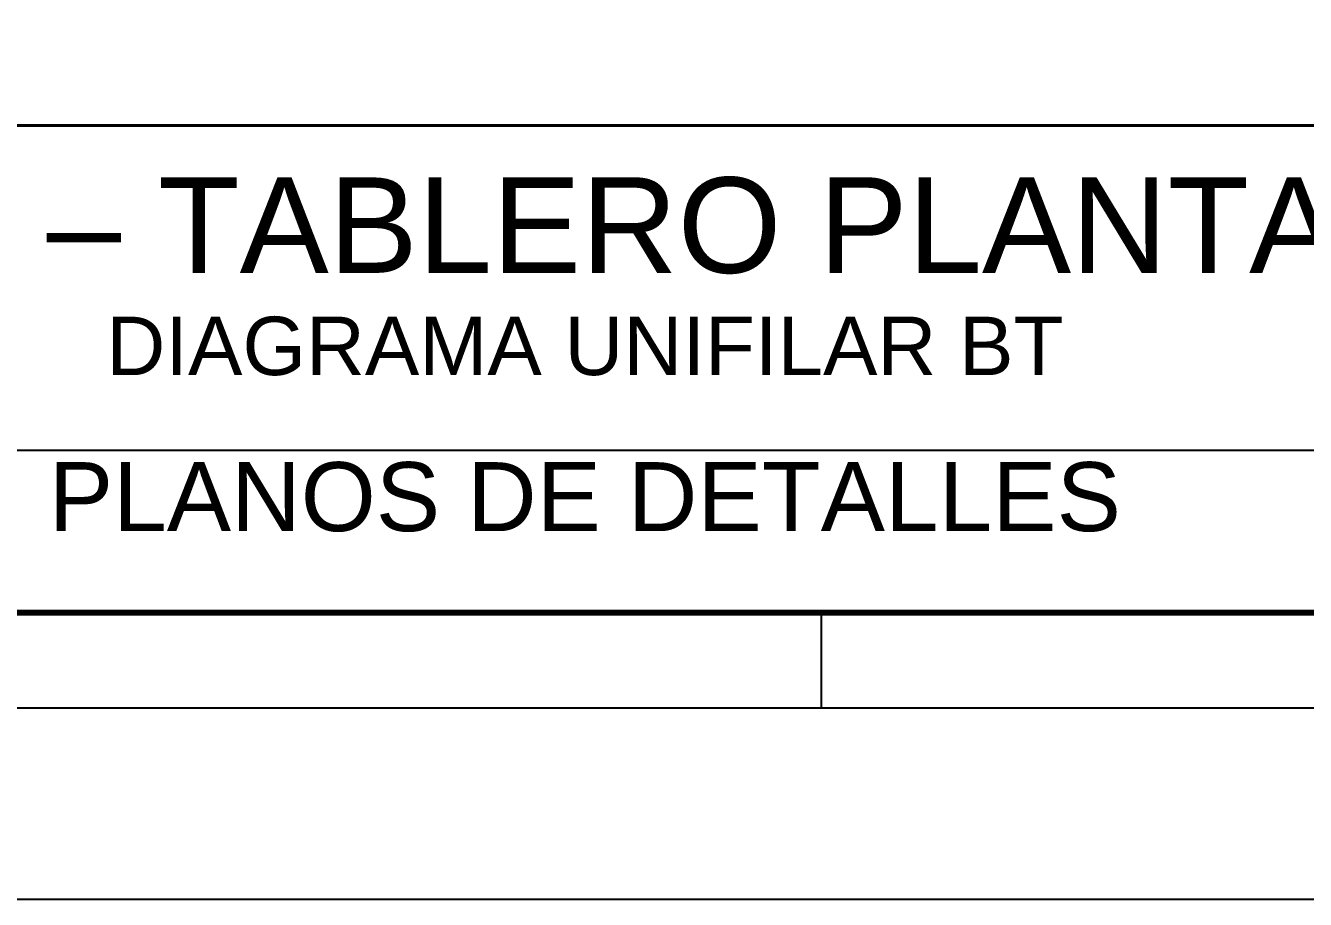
# Model space of a CAD drawing. Header units: millimetres. Extents: x 0 to 869, y 0 to 594.
# Drawn here: x 694.3 to 761.2, y 0 to 45.7 of the extents above; entities that cross this region are included whole.
import ezdxf
from ezdxf.enums import TextEntityAlignment as Align

# ---------------------------------------------------------------- set-up
doc = ezdxf.new("R2010")
doc.units = ezdxf.units.MM
doc.layers.add('291-A-LAMINA', color=8, linetype='Continuous')
doc.layers.add('291-E-TEXTOS', color=7, linetype='Continuous')
doc.styles.add('ARIAL', font='arial.ttf')

msp = doc.modelspace()

# ---------------------------------------------------------------- linework, layer by layer
at = {"layer": '291-A-LAMINA'}
for p, q in [((676, 23.5), (771.035, 23.5)), ((735.875, 15), (735.875, 10))]:
    msp.add_line(p, q, dxfattribs=at)
for points in [[(0, 594), (841, 594), (841, 0), (0, 0)], [(25, 584), (831, 584), (831, 10), (25, 10)], [(30, 579), (826, 579), (826, 15), (30, 15)]]:
    msp.add_lwpolyline(points, close=True, dxfattribs=at)
at = {"layer": '291-E-TEXTOS', "color": 7, "lineweight": 40}
msp.add_line((676, 40.5), (771.035, 40.5), dxfattribs=at)
at = {"layer": '291-E-TEXTOS', "color": 7, "lineweight": 80}
msp.add_lwpolyline([(651, 66), (826, 66), (826, 15), (651, 15)], close=True, dxfattribs=at)

# ---------------------------------------------------------------- texts
at = {"layer": '291-E-TEXTOS', "true_color": 0xe00000, "style": 'ARIAL'}
msp.add_text('TGBT-02 – TABLERO PLANTA BAJA', height=5, dxfattribs=at).set_placement((723.518, 31.283), align=Align.BOTTOM_CENTER)
at = {"layer": '291-E-TEXTOS', "color": 7, "style": 'ARIAL'}
for s, height, p in [('DIAGRAMA UNIFILAR BT', 3.056, (723.518, 26.519)), ('PLANOS DE DETALLES', 3.611, (723.518, 18.187))]:
    msp.add_text(s, height=height, dxfattribs=at).set_placement(p, align=Align.BOTTOM_CENTER)

doc.saveas('drawing.dxf')
